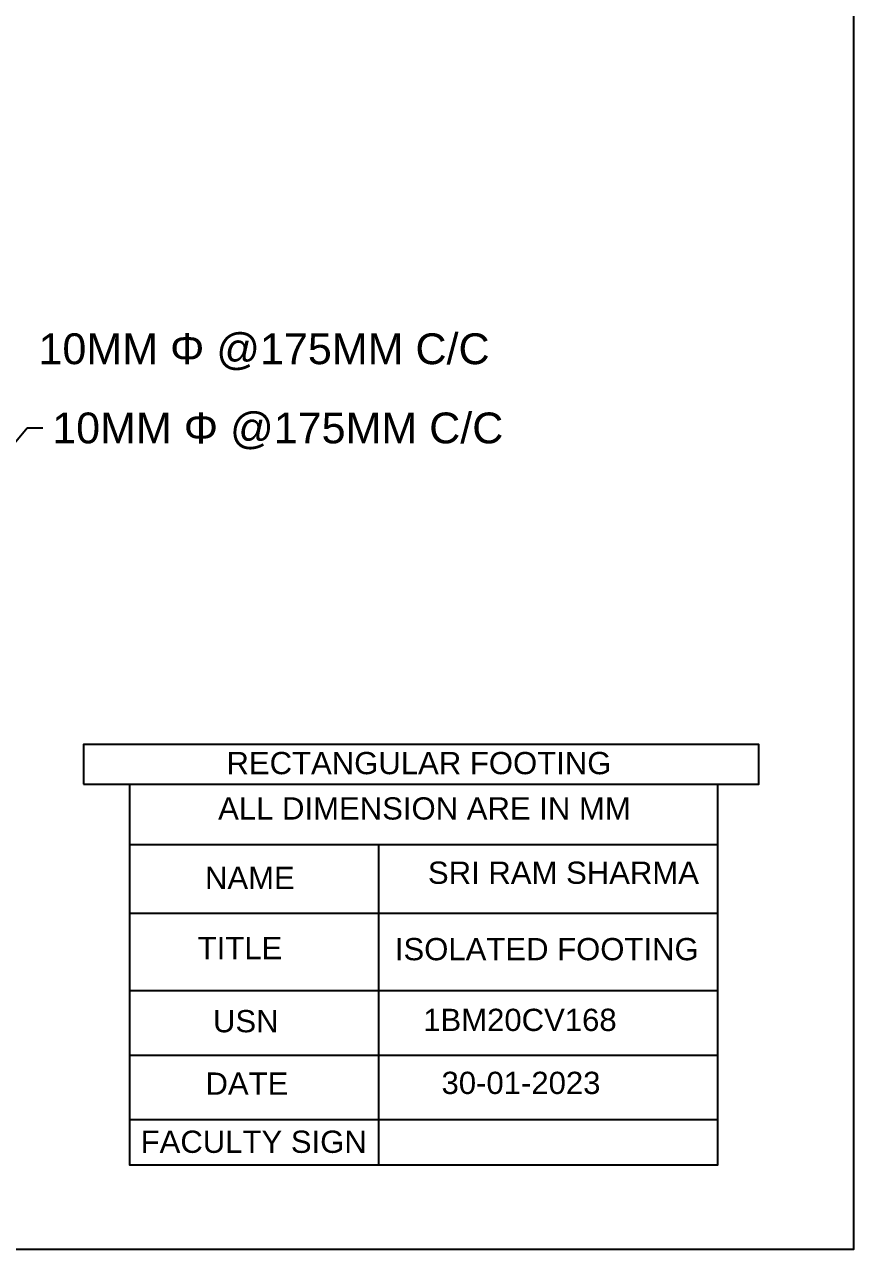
# Model space of a CAD drawing. Header units: millimetres. Extents: x -15359 to 171203, y -161916 to 32466.
# Drawn here: x 30179 to 33273, y -7523 to -2951 of the extents above; entities that cross this region are included whole.
import ezdxf
from ezdxf import colors
from ezdxf.entities.mleader import LeaderData, LeaderLine
from ezdxf.math import Vec2, Vec3

# ---------------------------------------------------------------- set-up
doc = ezdxf.new("R2010")
doc.units = ezdxf.units.MM
doc.header["$MEASUREMENT"] = 0
doc.styles.add('PDF Arial', font='Arial.ttf')
doc.styles.get("Standard").update_dxf_attribs({"font": 'Arial.ttf'})

msp = doc.modelspace()

# ---------------------------------------------------------------- linework, layer by layer
msp.add_line((30572.33892, -6011.40022), (32765.92988, -6011.40022))
at = {"color": 7, "lineweight": 25}
msp.add_lwpolyline([(26319.74151, 3026.0763), (33273.1726, 3026.0763), (33273.1726, -7522.89323), (26319.74151, -7522.89323)], close=True, dxfattribs=at)
at = {"color": 7}
for points in [[(30398.50012, -5785.802), (32919.58899, -5785.802), (32919.58899, -5637.49272), (30398.50012, -5637.49272)], [(30572.33892, -5785.802), (32765.92988, -5785.802), (32765.92988, -7208.17851), (30572.33892, -7208.17851)]]:
    msp.add_lwpolyline(points, close=True, dxfattribs=at)
for points in [[(30572.33892, -7208.17851), (30572.33892, -5785.802), (32679.34283, -5785.802)], [(31500.63091, -6011.40022), (31500.63091, -7208.17851)], [(30572.33892, -6267.48329), (32765.92988, -6267.48329)], [(30572.33892, -6556.49206), (32765.92988, -6556.49206)], [(30572.33892, -6797.3327), (32765.92988, -6797.3327)], [(30572.33892, -7038.17335), (32765.92988, -7038.17335)]]:
    msp.add_lwpolyline(points, dxfattribs=at)

# ---------------------------------------------------------------- texts
at = {"color": 5, "char_height": 115.0089389, "attachment_point": 7, "style": 'PDF Arial'}
for insert in [(30230.96741, -4241.73105), (30282.22297, -4537.19918)]:
    msp.add_mtext('10MM Φ @175MM C/C', dxfattribs=dict(at, insert=insert))
at = {"color": 7, "attachment_point": 7, "style": 'PDF Arial'}
for s, insert, char_height in [('RECTANGULAR FOOTING', (30932.58899, -5750.16044), 83.0285689), ('ALL DIMENSION ARE IN MM', (30901.4861, -5919.45195), 83.0285689), ('SRI RAM SHARMA', (31684.6316, -6159.32365), 83.0285689), ('TITLE', (30825.32072, -6439.5001), 83.028569), ('ISOLATED FOOTING', (31561.13596, -6444.52388), 83.0285689), ('USN', (30882.28563, -6713.30523), 83.028569), ('1BM20CV168', (31666.98862, -6708.55946), 83.028569), ('DATE', (30854.36994, -6945.17332), 83.028569), ('30-01-2023', (31735.39923, -6943.71557), 83.028569), ('FACULTY SIGN', (30612.29363, -7163.43874), 83.0285689)]:
    msp.add_mtext(s, dxfattribs=dict(at, insert=insert, char_height=char_height))
at = {"color": 7, "insert": (30852.4568, -6177.39951), "char_height": 83.028569, "width": 306.854561, "attachment_point": 7, "style": 'PDF Arial'}
msp.add_mtext('NAME', dxfattribs=at)

# ---------------------------------------------------------------- leaders
ml = msp.add_multileader_mtext('Standard')
ml.set_content('', color=256)
ml.set_leader_properties()
ml.build(insert=Vec2(0, 0))
ml.multileader.update_dxf_attribs({"dogleg_length": 50, "arrow_head_size": 4.60015})
ctx = ml.context
ctx.base_point, ctx.char_height, ctx.arrow_head_size, ctx.landing_gap_size, ctx.plane_origin = Vec3(30246.7416, -4456.25527), 4.60015, 4.60015, 2.30008, Vec3(29389.11409, -5410.45812)
notes = []
notes.append((ctx, [(0, (1, 1, 0), (30189.2397, -4456.25527), (1, 0), 57.5019, [(0, [(29389.11409, -5410.45812)], 0, [])])]))
ctx.mtext.insert, ctx.mtext.flow_direction = Vec3(30249.04168, -4453.95519), 5
for ctx, leaders in notes:
    for number, flags, end, landing, length, lines in leaders:
        leader = LeaderData()
        leader.index, (leader.has_last_leader_line, leader.has_dogleg_vector, leader.attachment_direction) = number, flags
        leader.last_leader_point, leader.dogleg_vector, leader.dogleg_length = Vec3(end), Vec3(landing), length
        for number, points, colour, breaks in lines:
            line = LeaderLine()
            line.index, line.vertices, line.color, line.breaks = number, Vec3.list(points), colors.encode_raw_color(colour), breaks
            leader.lines.append(line)
        ctx.leaders.append(leader)

doc.saveas('drawing.dxf')
